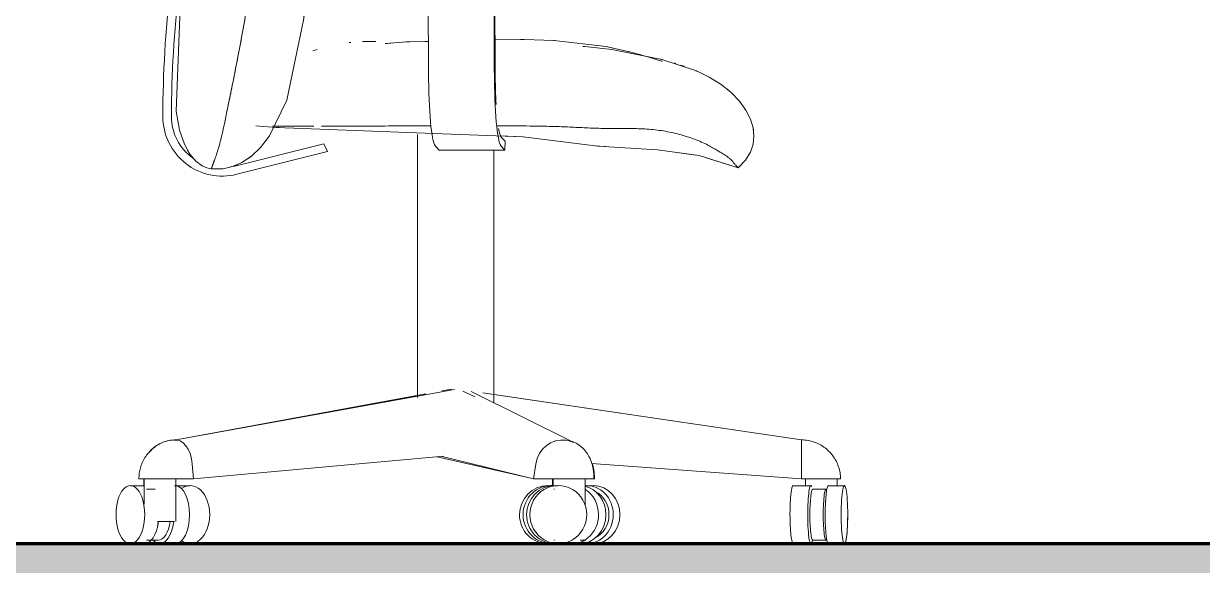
# Model space of a CAD drawing. Header units: millimetres. Extents: x -35190 to 411743, y -233114 to 23872.
# Drawn here: x 12901 to 13960, y -221291 to -220804 of the extents above; entities that cross this region are included whole.
import ezdxf

# ---------------------------------------------------------------- set-up
doc = ezdxf.new("R2010")
doc.units = ezdxf.units.MM
doc.linetypes.add('Centre', pattern=[31.75, 6.35, -4.7625, 15.875, -4.7625])
for name, color, linetype, lineweight in [('A-DETL-GENF', 92, 'Continuous', 18), ('A-DETL-THIN', 151, 'Continuous', 18), ('A-FLOR-LEVL', 51, 'Continuous', 18), ('G-IMPT', 8, 'Continuous', 18), ('I-FURN', 30, 'Continuous', 18)]:
    doc.layers.add(name, color=color, linetype=linetype, lineweight=lineweight)

# ---------------------------------------------------------------- blocks, each defined once
blk = doc.blocks.new('Steelcase Turnstone - A La Carte - Seating - Task Chair - Modified Round Back-554149-Section 2')
at = {"layer": 'G-IMPT', "flags": 128}
for points in [[(9514.7, 1313.2), (9517.3, 1320.5), (9520.9, 1325.7), (9523, 1327.6), (9525.3, 1329.2), (9530.6, 1331.3), (9536.6, 1332), (9543.5, 1331.4), (9551.2, 1329.2), (9559.8, 1325.2), (9577.6, 1312.2), (9596.1, 1291.9), (9616.9, 1260.5), (9635.4, 1221.9), (9635.5, 1221.6)], [(9514.7, 1313.2), (9512.3, 1311.9), (9510.4, 1310.5), (9508.9, 1308.8), (9507.6, 1306.9), (9506.7, 1304.7), (9505.6, 1299.5), (9505.7, 1292.7), (9509.2, 1273.9), (9520.5, 1235.5), (9549.8, 1101.4), (9551.9, 1040.9), (9547.6, 978), (9542.3, 838.8), (9545.4, 821.6), (9549.6, 809.1), (9554.4, 800), (9559.8, 793.8), (9565.6, 789.7), (9569.7, 787.9), (9573.8, 786.9)], [(9635.5, 1221.6), (9649.7, 1177.6), (9658.8, 1129.2), (9663.4, 1071.6), (9663.2, 1001), (9658.6, 936.9)], [(9658.6, 936.9), (9656.9, 921.9), (9641.6, 848.5), (9626, 816.5), (9618, 806.2), (9609.8, 798.3), (9601.4, 792.6), (9593, 788.9), (9584.6, 787), (9573.8, 786.9)]]:
    blk.add_lwpolyline(points, dxfattribs=at)
at = {"layer": 'G-IMPT'}
blk.add_open_spline([(9514.7, 1313.2), (9514.7, 1313.2), (9515.4, 1312.6), (9518.7, 1309.8), (9524.1, 1305.3), (9531.5, 1299), (9540.3, 1291.2), (9550, 1282.2), (9559.9, 1272.3), (9566.3, 1265.2), (9569.3, 1261.6)], degree=3, dxfattribs=at)
for points, knots in [([(9514.7, 1313.2), (9514.7, 1313.2), (9515.4, 1312.6), (9518.7, 1309.8), (9524.1, 1305.3), (9531.5, 1299), (9540.3, 1291.2), (9553.2, 1279.2), (9563.2, 1268.8), (9569.3, 1261.6)], [0.5, 0.5, 0.5, 0.5, 0.5625, 0.625, 0.6875, 0.75, 0.8125, 0.875, 1, 1, 1, 1]), ([(9569.3, 1261.6), (9573.4, 1256.8), (9580.7, 1247.7), (9589.8, 1235.4), (9597.7, 1224.1), (9603.7, 1215.4), (9608.5, 1208.8), (9612, 1203.6), (9615.4, 1197.9), (9617.9, 1192.3), (9619.8, 1187.2), (9621.1, 1183.1), (9622.1, 1179.2), (9622.8, 1176), (9623.3, 1173.4), (9623.8, 1170.6), (9624.4, 1166.6), (9625.1, 1161), (9625.7, 1154), (9626.1, 1147.6), (9626.2, 1142.6), (9626.3, 1138.8), (9626.4, 1135.9), (9626.4, 1133.4), (9626.4, 1131.3), (9626.4, 1129), (9626.4, 1126), (9626.3, 1122.1), (9626.2, 1117.3), (9626, 1110.8), (9625.7, 1102.2), (9624.9, 1088), (9623.1, 1061.6), (9619, 1020.5), (9612, 968.5), (9603.3, 916.6), (9595.9, 877.8), (9590.7, 852.2), (9587.4, 836.3), (9584.9, 824.3), (9583.8, 819.5), (9583.5, 818)], [0, 0, 0, 0, 0.041667, 0.083333, 0.125, 0.166667, 0.1875, 0.208333, 0.229167, 0.25, 0.260417, 0.270833, 0.28125, 0.286458, 0.291667, 0.296875, 0.302083, 0.3125, 0.322917, 0.333333, 0.34375, 0.354167, 0.364583, 0.369792, 0.375, 0.380208, 0.385417, 0.395833, 0.40625, 0.416667, 0.4375, 0.458333, 0.5, 0.583333, 0.666667, 0.75, 0.833333, 0.875, 0.916667, 0.958333, 1, 1, 1, 1]), ([(9569.3, 1261.6), (9573.4, 1256.8), (9580.7, 1247.7), (9589.8, 1235.4), (9597.7, 1224.1), (9603.7, 1215.4), (9608.5, 1208.8), (9612, 1203.6), (9615.4, 1197.9), (9617.9, 1192.3), (9619.8, 1187.2), (9621.1, 1183.1), (9622.1, 1179.2), (9622.8, 1176), (9623.3, 1173.4), (9623.8, 1170.6), (9624.4, 1166.6), (9625.1, 1161), (9625.7, 1154), (9626.1, 1147.6), (9626.2, 1142.6), (9626.3, 1138.8), (9626.4, 1135.9), (9626.4, 1133.4), (9626.4, 1131.3), (9626.4, 1129), (9626.4, 1126), (9626.3, 1122.1), (9626.2, 1117.3), (9626, 1110.8), (9625.7, 1102.2), (9624.9, 1088), (9623.1, 1061.6), (9619, 1020.5), (9609.7, 951.2), (9593.7, 864.7), (9584.8, 824.1), (9583.5, 818)], [0, 0, 0, 0, 0.041667, 0.083333, 0.125, 0.166667, 0.1875, 0.208333, 0.229167, 0.25, 0.260417, 0.270833, 0.28125, 0.286458, 0.291667, 0.296875, 0.302083, 0.3125, 0.322917, 0.333333, 0.34375, 0.354167, 0.364583, 0.369792, 0.375, 0.380208, 0.385417, 0.395833, 0.40625, 0.416667, 0.4375, 0.458333, 0.5, 0.583333, 0.666667, 0.833333, 1, 1, 1, 1]), ([(9583.5, 818), (9583, 815.7), (9581.9, 811.3), (9580.5, 806.2), (9579.3, 802.5), (9578.5, 799.9), (9577.7, 797.5), (9577, 795.7), (9576.5, 794.3), (9576.2, 793.4), (9575.9, 792.6), (9575.7, 792.1), (9575.6, 791.7), (9575.4, 791.3), (9575.3, 790.9), (9575.1, 790.4), (9574.9, 789.8), (9574.6, 789), (9574.3, 788.2), (9574.1, 787.8), (9574.1, 787.6)], [0, 0, 0, 0, 0.0714286, 0.1428571, 0.1785714, 0.2142857, 0.25, 0.2857143, 0.3035714, 0.3214286, 0.3392857, 0.3482143, 0.3571429, 0.3660714, 0.375, 0.3928571, 0.4107143, 0.4285714, 0.4464286, 0.4601482, 0.4601482, 0.4601482, 0.4601482]), ([(9583.5, 818), (9583, 815.7), (9581.9, 811.3), (9580.5, 806.2), (9579.3, 802.5), (9578.5, 799.9), (9577.7, 797.5), (9577, 795.7), (9576.5, 794.3), (9576.2, 793.4), (9575.9, 792.6), (9575.7, 792.1), (9575.6, 791.7), (9575.4, 791.3), (9575.3, 790.9), (9575.1, 790.4), (9574.9, 789.8), (9574.6, 789), (9574.3, 788.2), (9574.1, 787.8), (9574.1, 787.6)], [0, 0, 0, 0, 0.0714286, 0.1428571, 0.1785714, 0.2142857, 0.25, 0.2857143, 0.3035714, 0.3214286, 0.3392857, 0.3482143, 0.3571429, 0.3660714, 0.375, 0.3928571, 0.4107143, 0.4285714, 0.4464286, 0.4601482, 0.4601482, 0.4601482, 0.4601482])]:
    blk.add_open_spline(points, degree=3, knots=knots, dxfattribs=at)
blk = doc.blocks.new('Steelcase Turnstone - A La Carte - Seating - Task Chair - Seat-554147-Section 2')
at = {"layer": 'G-IMPT', "flags": 128}
for points in [[(9768.9, 901.5), (9767.1, 901.5), (9748.8, 901), (9737.7, 900.2), (9732.5, 899.7), (9730.9, 899.6), (9730.2, 899.5), (9730.1, 899.5)], [(9978.8, 883.5), (9978.5, 883.6), (9977.6, 883.9), (9976.3, 884.3), (9971.8, 885.8), (9964.8, 888), (9952.1, 891.6), (9928.6, 896.9), (9881.6, 902.4), (9854.8, 903.2), (9828.9, 902.8)], [(10047.3, 787.8), (10053.9, 794.8), (10058.2, 801.9), (10060.6, 809), (10061.4, 816.3), (10060.6, 823.8), (10058.2, 831.6), (10054.2, 839.6), (10048.4, 847.7), (10040.8, 855.5), (10031.9, 862.7), (10021.6, 869.1), (10009.7, 874.9), (9978.5, 885.3), (9933.8, 894.2), (9909.5, 896.8), (9908.1, 897), (9907.7, 897), (9907.7, 897)], [(10047.3, 787.8), (10012.1, 798.8), (9974.6, 804), (9921, 807.4), (9854, 815.8), (9797.3, 817.8), (9632.2, 824.2), (9613.7, 825.5)]]:
    blk.add_lwpolyline(points, dxfattribs=at)
at = {"layer": 'G-IMPT'}
for points in [[(9697.8, 900.4), (9698.2, 900.5), (9698.7, 900.5), (9699.1, 900.6)], [(9665, 893), (9666.3, 893.5), (9667.6, 893.9), (9669, 894.3)], [(9958.5, 889.9), (9958.8, 889.8), (9959.1, 889.7), (9959.4, 889.7)], [(9990, 882), (9990.3, 881.9), (9990.6, 881.8), (9991, 881.7)], [(9995.7, 880.2), (9996.8, 879.8), (9997.8, 879.4), (9998.9, 879.1)], [(10008.1, 875.5), (10008.5, 875.4), (10009, 875.2), (10009.4, 875)], [(10042.5, 853.9), (10042.9, 853.6), (10043.3, 853.2), (10043.7, 852.8)], [(9664.5, 825.4), (9661.6, 825.4), (9658.9, 825.4), (9656.3, 825.4)], [(9665.9, 825.4), (9665.4, 825.4), (9664.9, 825.4), (9664.5, 825.4)], [(9704.2, 825.4), (9701.9, 825.4), (9697.3, 825.4), (9690.8, 825.4), (9684.5, 825.4), (9678.6, 825.4), (9674.8, 825.4), (9672.9, 825.4)], [(10060.6, 823.8), (10060.8, 822.8), (10060.9, 821.7), (10061.1, 820.7)]]:
    blk.add_open_spline(points, degree=3, dxfattribs=at)
for points, knots in [([(9709.7, 901.3), (9713.4, 901.4), (9717.4, 901.5), (9721.5, 901.4), (9721.8, 901.4)], [0.46333742, 0.46333742, 0.46333742, 0.46333742, 0.5, 0.50329999, 0.50329999, 0.50329999, 0.50329999]), ([(9656.3, 825.4), (9653.8, 825.4), (9648.9, 825.4), (9642, 825.4), (9635.6, 825.4), (9631.3, 825.4), (9629.2, 825.4), (9628.8, 825.4)], [0.0833333, 0.0833333, 0.0833333, 0.0833333, 0.1666667, 0.25, 0.3333333, 0.4166667, 0.4367023, 0.4367023, 0.4367023, 0.4367023]), ([(9771.2, 825.5), (9766.3, 825.5), (9752.1, 825.5), (9729.4, 825.4), (9712.4, 825.4), (9704.2, 825.4)], [0.7706445, 0.7706445, 0.7706445, 0.7706445, 0.8181818, 0.9090909, 1, 1, 1, 1]), ([(10017.4, 809.7), (10013.3, 811.5), (10004.8, 814.9), (9991, 818.9), (9976.4, 821.8), (9961.4, 823), (9946.3, 823.2), (9931.2, 823.1), (9916.3, 823.5), (9901.4, 824.2), (9886.5, 824.9), (9866.6, 825.4), (9847.8, 825.5), (9834.2, 825.5), (9830.3, 825.5)], [0, 0, 0, 0, 0.0454545, 0.0909091, 0.1363636, 0.1818182, 0.2272727, 0.2727273, 0.3181818, 0.3636364, 0.4090909, 0.4545455, 0.5454545, 0.5821661, 0.5821661, 0.5821661, 0.5821661]), ([(10047.3, 787.8), (10047.3, 787.8), (10047.2, 788), (10046.5, 788.7), (10045.1, 790.1), (10043.6, 791.6), (10042.7, 792.9), (10041.9, 794), (10040.8, 795.1), (10039.7, 796.1), (10038.9, 796.8), (10037.8, 797.7), (10035.9, 799), (10032.6, 801.1), (10026.6, 804.6), (10020.8, 807.8), (10017.4, 809.7)], [0.0077766, 0.0077766, 0.0077766, 0.0077766, 0.125, 0.25, 0.375, 0.5, 0.5625, 0.625, 0.6875, 0.71875, 0.75, 0.78125, 0.8125, 0.875, 0.9375, 1, 1, 1, 1])]:
    blk.add_open_spline(points, degree=3, knots=knots, dxfattribs=at)
blk = doc.blocks.new('Steelcase Turnstone - A La Carte - Seating - Task Chair - Modified Round Back-554156-Section 2')
at = {"layer": 'I-FURN'}
for p, q in [((9769, 873.5), (9768.4, 1045.7)), ((9827.5, 1045.7), (9828.1, 873.5)), ((9828.9, 873.8), (9828.3, 1045.7)), ((9759, 817.8), (9759, 581.5)), ((9837.8, 811.8), (9834.1, 815.8)), ((9675, 809.4), (9594.9, 789.4)), ((9678.2, 802.4), (9675, 809.4)), ((9778.6, 803.7), (9774.9, 807.7)), ((9834, 807.7), (9837.7, 803.7)), ((9837.7, 803.7), (9837.8, 811.8)), ((9596.8, 782.1), (9678.2, 802.4)), ((9837.7, 803.7), (9778.6, 803.7)), ((9827.8, 576.4), (9827.8, 803.7)), ((9792.3, 588.7), (9540.4, 543.1)), ((9766.6, 584.7), (9540.6, 543.1)), ((9789.7, 589), (9781, 587.4)), ((9799.8, 587), (9810.9, 581.9)), ((9899.6, 540.8), (9807.2, 586.7)), ((9817.8, 585.6), (10104.1, 543.2)), ((9557.9, 508.2), (9556.7, 521.6)), ((9556.7, 521.6), (9557.9, 508.2)), ((9557.9, 508.2), (9782.4, 528.6)), ((9858.2, 509.5), (9776.7, 528)), ((9781.2, 528.5), (9863.4, 508.2)), ((9865.3, 521.6), (9863.4, 508.2)), ((9863.4, 508.2), (9865.3, 521.6)), ((9915.5, 522.2), (10104, 508.2)), ((10104, 521.6), (10104, 508.2)), ((10104, 508.2), (10104, 521.6)), ((9513.8, 502.1), (9501.1, 502.1)), ((9508.8, 508.2), (9545.8, 508.2)), ((9513.2, 508.2), (9513.2, 502.1)), ((9513.5, 508.2), (9513.5, 485.5)), ((9523.5, 498.9), (9515.6, 498.9)), ((9541.4, 502.1), (9540.8, 502.1)), ((9542, 469.8), (9542, 508.2)), ((9554.8, 502.1), (9543, 502.1)), ((9557.9, 508.2), (9545.8, 508.2)), ((9869.4, 508.2), (9863.4, 508.2)), ((9869.4, 508.2), (9917.6, 508.2)), ((9879.5, 502.1), (9876.3, 502.1)), ((9880.4, 508.2), (9880.4, 502)), ((9881.1, 508.2), (9881.1, 501.5)), ((9882.2, 498.9), (9881.5, 498.9)), ((9885.6, 502.1), (9882.7, 502.1)), ((9910.3, 498.9), (9909.5, 498.9)), ((9909.6, 484.4), (9909.6, 508.2)), ((9917.2, 502.1), (9911.2, 502.1)), ((9917.7, 508.2), (9918.1, 508.2)), ((10112.6, 502.1), (10096.7, 502.1)), ((10117.5, 508.2), (10104, 508.2)), ((10107.8, 508.2), (10107.8, 501.9)), ((10126.2, 498.9), (10114.2, 498.9)), ((10117.5, 508.2), (10139.2, 508.2)), ((10142.7, 502.1), (10128.3, 502.1)), ((10136.3, 502.1), (10136.3, 508.2)), ((9525.5, 469.8), (9540.8, 469.8)), ((9515.6, 453.2), (9526.1, 453.2)), ((9881.5, 453.2), (9882.2, 453.2)), ((9905.3, 453.2), (9910.3, 453.2)), ((10114.2, 453.2), (10126.2, 453.2))]:
    blk.add_line(p, q, dxfattribs=at)
at = {"layer": 'I-FURN', "flags": 128}
for points in [[(9542, 543.2), (9540.4, 543.2), (9538.9, 543.1), (9537.3, 542.9), (9535.8, 542.6), (9534.3, 542.3), (9532.8, 541.9), (9531.3, 541.4), (9529.9, 540.8), (9528.5, 540.2), (9527.2, 539.6), (9525.9, 538.9), (9524.7, 538.1), (9523.5, 537.3), (9522.3, 536.4), (9521.2, 535.5), (9520.1, 534.6), (9519.1, 533.7), (9518.2, 532.7), (9517.3, 531.7), (9516.4, 530.6), (9515.6, 529.5), (9514.9, 528.5), (9514.2, 527.4), (9513.5, 526.2), (9512.9, 525.1), (9512.3, 524), (9511.8, 522.8), (9511.3, 521.7), (9510.9, 520.5), (9510.5, 519.3), (9510.1, 518.1), (9509.8, 516.9), (9509.6, 515.7), (9509.3, 514.5), (9509.1, 513.3), (9509, 512.1), (9508.9, 510.9), (9508.8, 509.7), (9508.8, 508.5), (9508.8, 508.2)], [(9542.2, 543.2), (9540.7, 543.2), (9539.1, 543.1), (9537.6, 542.9), (9536, 542.6), (9534.5, 542.3), (9533, 541.9), (9531.6, 541.4), (9530.1, 540.8), (9528.8, 540.2), (9527.4, 539.6), (9526.1, 538.8), (9525.5, 538.5)], [(9889.3, 543.2), (9892.7, 543), (9895.9, 542.4), (9898.9, 541.4), (9901.6, 540.2), (9903.9, 538.8), (9905.8, 537.4), (9907.5, 536), (9908.9, 534.6), (9910, 533.2), (9911, 531.9), (9911.8, 530.7), (9912.5, 529.6), (9913.1, 528.5), (9913.7, 527.5), (9914.1, 526.5), (9914.5, 525.6), (9914.9, 524.7), (9915.2, 523.8), (9915.5, 522.9), (9915.7, 522.1), (9916, 521.3), (9916.2, 520.5), (9916.3, 519.8), (9916.5, 519), (9916.7, 518.3), (9916.8, 517.5), (9916.9, 516.8), (9917, 516.1), (9917.1, 515.4), (9917.2, 514.7), (9917.3, 514), (9917.4, 513.3), (9917.4, 512.6), (9917.5, 511.8), (9917.5, 511.1), (9917.6, 510.5), (9917.6, 509.8), (9917.6, 509.1), (9917.6, 508.4), (9917.6, 508.2)], [(10139.2, 508.2), (10139.1, 509.6), (10139.1, 511), (10138.9, 512.4), (10138.7, 513.8), (10138.5, 515.1), (10138.2, 516.5), (10137.8, 517.9), (10137.4, 519.2), (10136.9, 520.5), (10136.4, 521.8), (10135.8, 523.1), (10135.2, 524.4), (10134.5, 525.6), (10133.8, 526.8), (10133, 528), (10132.2, 529.1), (10131.4, 530.2), (10130.5, 531.3), (10129.5, 532.3), (10128.5, 533.3), (10127.5, 534.3), (10126.5, 535.2), (10125.4, 536.1), (10124.2, 536.9), (10123.1, 537.7), (10121.9, 538.4), (10120.6, 539.1), (10119.4, 539.7), (10118.1, 540.3), (10116.8, 540.8), (10115.5, 541.3), (10114.2, 541.7), (10112.8, 542.1), (10111.5, 542.4), (10110.1, 542.7), (10108.7, 542.9), (10107.3, 543.1), (10105.9, 543.2), (10104.5, 543.2), (10104.1, 543.2)], [(9523.7, 537.3), (9522.5, 536.4), (9521.4, 535.5), (9520.4, 534.6), (9519.4, 533.6), (9518.4, 532.6), (9517.7, 531.8)], [(9916.1, 522.2), (9916.4, 521.5), (9916.6, 520.7), (9916.8, 519.9), (9916.9, 519.1), (9917.1, 518.4), (9917.2, 517.6), (9917.4, 516.9), (9917.5, 516.2), (9917.6, 515.4), (9917.7, 514.7), (9917.8, 514), (9917.8, 513.3), (9917.9, 512.6), (9917.9, 511.9), (9918, 511.2), (9918, 510.5), (9918, 509.8), (9918.1, 509.1), (9918.1, 508.4), (9918.1, 508.2)]]:
    blk.add_lwpolyline(points, dxfattribs=at)
at = {"layer": 'I-FURN'}
for centre, radius, start, end in [((10538.1, 833), 1007.8, 173.3406, 179.9455), ((10538.1, 833), 1000.1, 173.3406, 179.9455), ((9583.8, 833.9), 53.5, 179.9455, 284), ((9583.8, 833.9), 45.8, 179.9455, 234.5437), ((9583.8, 833.9), 45.8, 278.6374, 284)]:
    blk.add_arc(centre, radius, start, end, dxfattribs=at)
for centre, major_axis, ratio, start_param, end_param in [((9775.6, 875.9), (0, 68.5), 0.096038, 1.605703, 3.036873), ((9834.7, 875.9), (0, 68.5), 0.096038, 1.605703, 3.036873), ((9834.7, 875.9), (0, 60.4), 0.096038, 1.605703, 2.115311), ((9834.7, 875.9), (0, 60.4), 0.096038, 2.63448, 3.036873), ((9542, 517.8), (0, 25.4), 0.585166, 4.861004, 6.412438), ((9542.2, 517.8), (0, 25.4), 0.590398, 6.239236, 6.412505), ((9542, 517.8), (0, 25.4), 0.585166, 5.93559, 6.046609), ((9889.3, 517.8), (0, 25.4), 0.952051, 6.153866, 7.705299), ((9889.3, 517.8), (0, 25.4), 0.952051, 0.252638, 0.284396), ((9889.3, 517.8), (0, 25.4), 0.952051, 5.921299, 6.030621), ((9889.3, 517.8), (0, 25.4), 0.952051, 5.895293, 5.921533), ((10104.1, 517.8), (0, 25.4), 0.003233, 6.153866, 6.537272), ((10104.1, 517.8), (0, 25.4), 0.003233, 0.284396, 0.34856), ((10104.1, 517.8), (0, 25.4), 0.003233, 0.387825, 0.827883), ((9889.3, 517.8), (0, 25.4), 0.952051, 0.853255, 0.891066), ((10104.1, 517.8), (0, 25.4), 0.003233, 0.847935, 1.422114), ((9501.1, 476.1), (0, 26.1), 0.493174, 4.712389, 7.853982), ((9541.4, 476.1), (0, 26.1), 0.493174, 4.712389, 6.246846), ((9543, 476.1), (0, 26.1), 0.674954, 0, 0.054964), ((9554.8, 476.1), (0, 26.1), 0.674954, 4.712389, 6.743023), ((9876.3, 476.1), (0, 26.1), 0.979752, 0, 1.570796), ((9879.5, 476.1), (0, 26.1), 0.979752, 6.220532, 7.853982), ((9882.7, 476.1), (0, 26.1), 0.979752, 0, 1.570796), ((9885.6, 476.1), (0, 26.1), 0.979752, 4.712389, 7.853982), ((9911.2, 476.1), (0, 26.1), 0.910319, 4.712389, 6.352661), ((9904.6, 476.1), (0, 26.1), 0.910319, 4.712389, 6.07385), ((9898, 476.1), (0, 26.1), 0.910319, 4.712389, 5.759587), ((9917.2, 476.1), (0, 26.1), 0.910319, 4.712389, 6.283185), ((10096.7, 476.1), (0, 26.1), 0.112346, 0, 1.570796), ((10112.6, 476.1), (0, 26.1), 0.112346, 6.021386, 7.853982), ((10114.2, 476.1), (0, 22.9), 0.112346, 0, 1.570796), ((10126.2, 476.1), (0, 22.9), 0.112346, 6.046401, 7.853982), ((10128.3, 476.1), (0, 26.1), 0.112346, 0, 1.570796), ((10142.7, 476.1), (0, 26.1), 0.112346, 4.712389, 7.853982), ((9910.3, 476.1), (0, 22.9), 0.910319, 4.712389, 5.86399), ((9501.1, 476.1), (0, 26.1), 0.493174, 1.570796, 4.712389), ((9513.8, 476.1), (0, 26.1), 0.493174, 3.141593, 4.45059), ((9527.5, 476.1), (0, 26.1), 0.493174, 2.648089, 4.45059), ((9515.6, 476.1), (0, 22.9), 0.493174, 4.134614, 4.433184), ((9526.1, 476.1), (0, 22.9), 0.493174, 3.141593, 4.433184), ((9541.4, 476.1), (0, 26.1), 0.493174, 3.141593, 4.712389), ((9554.8, 476.1), (0, 26.1), 0.674954, 2.681755, 4.712389), ((9876.3, 476.1), (0, 26.1), 0.979752, 1.570796, 3.141593), ((9879.5, 476.1), (0, 26.1), 0.979752, 1.570796, 3.204246), ((9882.7, 476.1), (0, 26.1), 0.979752, 1.570796, 3.141593), ((9885.6, 476.1), (0, 26.1), 0.979752, 1.570796, 4.712389), ((9898, 476.1), (0, 26.1), 0.910319, 2.891952, 4.712389), ((9904.6, 476.1), (0, 26.1), 0.910319, 3.141593, 4.712389), ((9911.2, 476.1), (0, 26.1), 0.910319, 3.002187, 4.712389), ((9917.2, 476.1), (0, 26.1), 0.910319, 3.141593, 4.712389), ((9910.3, 476.1), (0, 22.9), 0.910319, 3.560788, 4.712389), ((10096.7, 476.1), (0, 26.1), 0.112346, 1.570796, 3.141593), ((10112.6, 476.1), (0, 26.1), 0.112346, 1.570796, 3.652558), ((10114.2, 476.1), (0, 22.9), 0.112346, 1.570796, 3.141593), ((10126.2, 476.1), (0, 22.9), 0.112346, 1.570796, 3.378377), ((10128.3, 476.1), (0, 26.1), 0.112346, 1.570796, 3.141593), ((10142.7, 476.1), (0, 26.1), 0.112346, 1.570796, 4.712389), ((9520.7, 476.1), (0, 26.1), 0.674954, 2.912515, 3.141593), ((9543, 476.1), (0, 26.1), 0.674954, 3.086629, 3.141593)]:
    blk.add_ellipse(centre, major_axis=major_axis, ratio=ratio, start_param=start_param, end_param=end_param, dxfattribs=at)
for name in ['Steelcase Turnstone - A La Carte - Seating - Task Chair - Modified Round Back-554149-Section 2', 'Steelcase Turnstone - A La Carte - Seating - Task Chair - Seat-554147-Section 2']:
    blk.add_blockref(name, (0, 0))
blk = doc.blocks.new('Steelcase Turnstone - A La Carte - Seating - Task Chair - Modified Round Back-V12-Section 2')
at = {"layer": 'G-IMPT'}
for p, q in [((9549.9, 1099.2), (9551.8, 1041.9)), ((9551.7, 1038.7), (9547.6, 978.5))]:
    blk.add_line(p, q, dxfattribs=at)
at = {"layer": 'G-IMPT', "flags": 128}
for points in [[(9514.7, 1313.2), (9517.3, 1320.5), (9520.9, 1325.7), (9523, 1327.6), (9525.3, 1329.2), (9530.6, 1331.3), (9536.6, 1332), (9543.5, 1331.4), (9551.2, 1329.2), (9559.8, 1325.2), (9561.5, 1323.9)], [(9514.7, 1313.2), (9512.3, 1311.9), (9510.4, 1310.5), (9508.9, 1308.8), (9507.6, 1306.9), (9506.7, 1304.7), (9505.6, 1299.5), (9505.7, 1292.7), (9505.9, 1291.5)], [(9576.4, 1313.1), (9577.6, 1312.2), (9578.3, 1311.5)], [(9594, 1294.3), (9596.1, 1291.9), (9598.3, 1288.6)], [(9508.4, 1278.3), (9509.2, 1273.9), (9510.7, 1269.1)], [(9616.1, 1261.9), (9616.9, 1260.5), (9617.3, 1259.8)], [(9519.3, 1239.5), (9520.5, 1235.5), (9549.7, 1102.1)], [(9657.4, 926.4), (9656.9, 921.9), (9656.7, 921.1)], [(9542.4, 839.6), (9542.3, 838.8), (9542.7, 836.8)], [(9627, 818.5), (9626, 816.5), (9622.3, 811.6)], [(9547.9, 814.2), (9549.6, 809.1), (9549.9, 808.5)], [(9620, 808.7), (9618, 806.2), (9616.7, 804.9)], [(9552.4, 803.7), (9554.4, 800), (9555.1, 799.2)], [(9610.7, 799.1), (9609.8, 798.3), (9606.9, 796.3)], [(9602.1, 793.1), (9601.4, 792.6), (9594, 789.3)]]:
    blk.add_lwpolyline(points, dxfattribs=at)
blk = doc.blocks.new('Steelcase Turnstone - A La Carte - Seating - Task Chair - Seat-V13-Section 2')
at = {"layer": 'G-IMPT'}
for p, q in [((9735, 900), (9734.1, 899.9)), ((10049.5, 846.1), (10048.4, 847.7)), ((10054.2, 839.6), (10053.5, 840.4)), ((9853, 815.8), (9833.9, 816.5)), ((9928, 807), (9927.2, 807)), ((10009.1, 799.2), (9977, 803.7)), ((10047.3, 787.8), (10017.7, 797.1)), ((10057.6, 801), (10058.2, 801.9))]:
    blk.add_line(p, q, dxfattribs=at)
at = {"layer": 'G-IMPT', "flags": 128}
for points in [[(9752.2, 901.1), (9748.8, 901), (9742.7, 900.5)], [(9768.9, 901.5), (9767.1, 901.5), (9765.7, 901.5)], [(9861, 903), (9854.8, 903.2), (9851.6, 903.2)], [(9882.5, 902.3), (9881.6, 902.4), (9878.6, 902.5)], [(9934.7, 895.5), (9928.6, 896.9), (9925.6, 897.2)], [(9955.4, 890.6), (9952.1, 891.6), (9948.6, 892.4)], [(9979.1, 885.1), (9978.5, 885.3), (9977.7, 885.5)], [(10010.8, 874.3), (10009.7, 874.9), (10009.1, 875.1)], [(10024.3, 867.4), (10021.6, 869.1), (10020.9, 869.4)], [(10032.8, 862), (10031.9, 862.7), (10031, 863.3)], [(10042.4, 854), (10040.8, 855.5), (10037, 858.7)], [(10060.7, 822.7), (10060.6, 823.8), (10058.2, 831.6), (10056.7, 834.6)], [(9634.7, 824.1), (9632.2, 824.2), (9630.7, 824.3)], [(10060.1, 807.4), (10060.6, 809), (10061.4, 816.3), (10061.2, 818.2)], [(9922.6, 807.3), (9921, 807.4), (9919.6, 807.6)], [(10047.3, 787.8), (10053.9, 794.8), (10054.7, 796.1)]]:
    blk.add_lwpolyline(points, dxfattribs=at)
at = {"layer": 'G-IMPT'}
for points in [[(9709.7, 901.3), (9711.1, 901.3), (9712.5, 901.4), (9713.9, 901.4)], [(9716, 901.4), (9717.2, 901.4), (9718.3, 901.4), (9719.5, 901.4)]]:
    blk.add_open_spline(points, degree=3, dxfattribs=at)
blk = doc.blocks.new('Steelcase Turnstone - A La Carte - Seating - Task Chair - Modified Round Back-V14-Section 2')
at = {"layer": 'I-FURN'}
for p, q in [((9759, 583.3), (9540.6, 543.1)), ((9827.8, 584.1), (10104.1, 543.2)), ((9591.2, 552.3), (9540.4, 543.1)), ((9917.6, 509.8), (9917.6, 509.1)), ((9513.2, 508.2), (9513.2, 502.1)), ((9542, 501.9), (9542, 508.2)), ((9918, 508.2), (9918.1, 508.2)), ((10138.9, 508.2), (10139.2, 508.2))]:
    blk.add_line(p, q, dxfattribs=at)
at = {"layer": 'I-FURN', "flags": 128}
for points in [[(9542, 543.2), (9540.4, 543.2), (9538.9, 543.1), (9537.3, 542.9), (9535.8, 542.6), (9534.3, 542.3), (9532.8, 541.9), (9531.3, 541.4), (9529.9, 540.8), (9528.5, 540.2), (9527.2, 539.6), (9525.9, 538.9), (9524.7, 538.1), (9523.5, 537.3), (9522.3, 536.4), (9521.2, 535.5), (9520.1, 534.6), (9519.1, 533.7), (9518.2, 532.7), (9517.3, 531.7), (9516.4, 530.6), (9515.6, 529.5), (9514.9, 528.5), (9514.2, 527.4), (9513.5, 526.2), (9512.9, 525.1), (9512.3, 524), (9511.8, 522.8), (9511.3, 521.7), (9510.9, 520.5), (9510.5, 519.3), (9510.1, 518.1), (9509.8, 516.9), (9509.6, 515.7), (9509.3, 514.5), (9509.1, 513.3), (9509, 512.1), (9508.9, 510.9), (9508.8, 509.7), (9508.8, 508.5)], [(9542.2, 543.2), (9540.7, 543.2), (9539.1, 543.1), (9537.6, 542.9), (9536, 542.6), (9534.5, 542.3), (9533, 541.9), (9531.6, 541.4), (9530.1, 540.8), (9528.8, 540.2), (9527.4, 539.6), (9526.1, 538.8), (9525.5, 538.5)], [(10139.2, 508.2), (10139.1, 509.6), (10139.1, 511), (10138.9, 512.4), (10138.7, 513.8), (10138.5, 515.1), (10138.2, 516.5), (10137.8, 517.9), (10137.4, 519.2), (10136.9, 520.5), (10136.4, 521.8), (10135.8, 523.1), (10135.2, 524.4), (10134.5, 525.6), (10133.8, 526.8), (10133, 528), (10132.2, 529.1), (10131.4, 530.2), (10130.5, 531.3), (10129.5, 532.3), (10128.5, 533.3), (10127.5, 534.3), (10126.5, 535.2), (10125.4, 536.1), (10124.2, 536.9), (10123.1, 537.7), (10121.9, 538.4), (10120.6, 539.1), (10119.4, 539.7), (10118.1, 540.3), (10116.8, 540.8), (10115.5, 541.3), (10114.2, 541.7), (10112.8, 542.1), (10111.5, 542.4), (10110.1, 542.7), (10108.7, 542.9), (10107.3, 543.1), (10105.9, 543.2), (10104.5, 543.2), (10104.1, 543.2)], [(9523.7, 537.3), (9522.5, 536.4), (9521.4, 535.5), (9520.4, 534.6), (9519.4, 533.6), (9518.4, 532.6), (9517.7, 531.8)], [(9916.1, 522.2), (9916.4, 521.5), (9916.6, 520.7), (9916.8, 519.9), (9916.9, 519.1), (9917.1, 518.4), (9917.2, 517.6), (9917.4, 516.9), (9917.5, 516.2), (9917.6, 515.4)], [(9917.7, 514.7), (9917.8, 514), (9917.8, 513.3), (9917.9, 512.6), (9917.9, 511.9), (9918, 511.2), (9918, 510.5), (9918, 509.8), (9918.1, 509.1), (9918.1, 508.4), (9918.1, 508.2)]]:
    blk.add_lwpolyline(points, dxfattribs=at)
at = {"layer": 'I-FURN'}
for centre, major_axis, ratio, start_param, end_param in [((9542, 517.8), (0, 25.4), 0.585166, 6.228793, 6.412438), ((9542.2, 517.8), (0, 25.4), 0.590398, 6.239236, 6.412505), ((10104.1, 517.8), (0, 25.4), 0.003233, 6.153866, 6.412438), ((10142.7, 476.1), (0, 26.1), 0.112346, 4.712389, 5.759587), ((10142.7, 476.1), (0, 26.1), 0.112346, 3.141593, 4.712389), ((10112.6, 476.1), (0, 26.1), 0.112346, 3.141593, 3.652558), ((10126.2, 476.1), (0, 22.9), 0.112346, 3.141593, 3.378377)]:
    blk.add_ellipse(centre, major_axis=major_axis, ratio=ratio, start_param=start_param, end_param=end_param, dxfattribs=at)
for name in ['Steelcase Turnstone - A La Carte - Seating - Task Chair - Modified Round Back-V12-Section 2', 'Steelcase Turnstone - A La Carte - Seating - Task Chair - Seat-V13-Section 2']:
    blk.add_blockref(name, (0, 0))

msp = doc.modelspace()

# ---------------------------------------------------------------- hatches: boundary and pattern name
at = {"layer": 'A-DETL-GENF'}
h = msp.add_hatch(dxfattribs=at)
h.set_pattern_fill('FP_7', style=0, pattern_type=2)
h.set_pattern_definition([(50, (6216.13, -214796.49), (127.5292, -11.1576), [13.335, -146.685]), (355, (6216.13, -214796.5), (-24.6697, 133.74), [10.668, -117.348]), (100.451, (6226.76, -214797.42), (102.8597, 122.5818), [11.333, -124.663]), (46.184, (6216.13, -214760.93), (189.7552, -29.4304), [20.003, -220.028]), (96.636, (6231.94, -214763.39), (166.1822, 173.1996), [17, -186.995]), (351.184, (6216.13, -214760.93), (166.184, 173.1976), [16.002, -176.022]), (21, (6233.91, -214769.82), (106.13027, -71.586), [13.335, -146.685]), (326, (6233.91, -214769.82), (43.2619, 128.93175), [10.668, -117.348]), (71.451, (6242.75, -214775.79), (149.392, 57.34505), [11.333, -124.663]), (37.5, (6216.13, -214796.494), (2.16223, 59.18836), [5.867, -110.058, 5.867, -113.259, -117.793]), (37.5, (6216.13, -214796.494), (2.16223, 59.18836), [-235.052, 5.867, -111.925]), (7.5, (6216.13, -214796.494), (46.77386, 70.12615), [5.867, -62.052, 5.867, -107.391, -44.895]), (7.5, (6216.13, -214796.494), (46.77386, 70.12615), [-181.178, 5.867, -39.027]), (327.5, (6176.48, -214796.494), (94.91367, -4.01009), [5.867, -38.583, 5.867, -132.817, -184.023]), (327.5, (6176.48, -214796.494), (94.91367, -4.01009), [-183.134, 5.867, -178.156]), (317.5, (6158.7, -214796.49), (103.69057, 17.79882), [5.867, -51.918, 5.867, -86.233, -130.683]), (317.5, (6158.7, -214796.49), (103.69057, 17.79882), [-149.885, 5.867, -124.816])])
h.paths.add_polyline_path([(-6376.1, -221721.5), (-6376.1, -221306.5), (-4879.2, -221306.5), (-4879.2, -221156.5), (-6676.1, -221156.5), (-6676.1, -221721.5), (-6558.5, -221721.5)])
h.paths.add_polyline_path([(24295.8, -221721.5), (24295.8, -221571.5), (23995.8, -221571.5), (23995.8, -221421.5), (23707.8, -221421.5), (23707.8, -221271.5), (11735.8, -221271.5), (11735.8, -221121.5), (11435.8, -221121.5), (11435.8, -220971.5), (11135.8, -220971.5), (11135.8, -220821.5), (10835.8, -220821.5), (10835.8, -220671.5), (10535.8, -220671.5), (10535.8, -220521.5), (10235.8, -220521.5), (10235.8, -220371.5), (9935.8, -220371.5), (9935.8, -220221.5), (9635.8, -220221.5), (9635.8, -220071.5), (9335.8, -220071.5), (9335.8, -219921.5), (9035.8, -219921.5), (9035.8, -219771.5), (8735.8, -219771.5), (8735.8, -219621.5), (8435.8, -219621.5), (8435.8, -219471.5), (8135.8, -219471.5), (8135.8, -219321.5), (7835.8, -219321.5), (7835.8, -219171.5), (7535.8, -219171.5), (7535.8, -219021.5), (5510.8, -219021.5), (5510.8, -219321.5), (5735.8, -219321.5), (5735.8, -219171.5), (7200.4, -219171.5), (11400.4, -221271.5), (3485.8, -221271.5), (3485.8, -221421.5), (23595.8, -221421.5), (23595.8, -221521.5), (23960.4, -221721.5)])
h.paths.add_polyline_path([(211.3, -221421.5), (285.8, -221421.5), (285.8, -221271.5), (-4864.2, -221271.5), (-4864.2, -221421.5), (-540.9, -221421.5)])
h.paths.add_polyline_path([(-6558.5, -219251.5), (-6376.1, -219251.5), (-6376.1, -218801.5), (-8314.2, -218801.5), (-8314.2, -218951.5), (-6676.1, -218951.5), (-6676.1, -219251.5)])
h.paths.add_polyline_path([(3710.8, -218571.5), (3710.8, -218346.5), (3485.8, -218346.5), (3485.8, -218571.5)])
h.paths.add_polyline_path([(19270.8, -218523.5), (19515.8, -218523.5), (19515.8, -218271.5), (24595.8, -218271.5), (24595.8, -218171.5), (24495.8, -218171.5), (24495.8, -217771.5), (24595.8, -217771.5), (24595.8, -217671.5), (24295.8, -217671.5), (24295.8, -218121.5), (19270.8, -218121.5), (19270.8, -218424.7)])
h.paths.add_polyline_path([(13560.8, -217971.5), (13560.8, -217521.5), (11735.8, -217521.5), (11735.8, -217371.5), (11435.8, -217371.5), (11435.8, -217221.5), (11135.8, -217221.5), (11135.8, -217071.5), (10835.8, -217071.5), (10835.8, -216921.5), (10535.8, -216921.5), (10535.8, -216771.5), (10235.8, -216771.5), (10235.8, -216621.5), (9935.8, -216621.5), (9935.8, -216471.5), (9635.8, -216471.5), (9635.8, -216321.5), (9335.8, -216321.5), (9335.8, -216171.5), (9035.8, -216171.5), (9035.8, -216021.5), (8735.8, -216021.5), (8735.8, -215871.5), (8435.8, -215871.5), (8435.8, -215721.5), (8135.8, -215721.5), (8135.8, -215571.5), (7835.8, -215571.5), (7835.8, -215421.5), (7535.8, -215421.5), (7535.8, -215271.5), (5510.8, -215271.5), (5510.8, -215571.5), (5735.8, -215571.5), (5735.8, -215421.5), (7200.4, -215421.5), (11700.4, -217671.5), (13335.8, -217671.5), (13335.8, -217971.5)])
h.paths.add_polyline_path([(211.3, -217971.5), (285.8, -217971.5), (285.8, -217521.5), (-4864.2, -217521.5), (-4864.2, -217971.5), (-4639.2, -217971.5), (-4639.2, -217671.5), (-3839.2, -217671.5), (-3839.2, -217971.5), (-3614.2, -217971.5), (-3614.2, -217671.5), (-2064.2, -217671.5), (-2064.2, -217971.5), (-1839.2, -217971.5), (-1839.2, -217671.5), (60.8, -217671.5), (60.8, -217971.5)])
h.paths.add_polyline_path([(5510.8, -217971.5), (5735.8, -217971.5), (5735.8, -217521.5), (3485.8, -217521.5), (3485.8, -217971.5), (3710.8, -217971.5), (3710.8, -217671.5), (5510.8, -217671.5), (5510.8, -217942.6)])
h.paths.add_polyline_path([(-6652.6, -217859.7), (-6376.1, -217859.7), (-6376.1, -217559.7), (-4879.2, -217559.7), (-4879.2, -217409.7), (-6676.1, -217409.7), (-6676.1, -217859.7), (-6664.3, -217859.7)])
h.paths.add_polyline_path([(-6676.1, -215496.5), (-6376.1, -215496.5), (-6376.1, -215046.5), (-8314.2, -215046.5), (-8314.2, -215196.5), (-6676.1, -215196.5)])
h.paths.add_polyline_path([(-2045.3, -215421.5), (-1839.2, -215421.5), (-1839.2, -215196.5), (-2064.2, -215196.5), (-2064.2, -215421.5)])
h.paths.add_polyline_path([(3485.8, -214821.5), (3710.8, -214821.5), (3710.8, -214596.5), (3485.8, -214596.5)])
h.paths.add_polyline_path([(5510.8, -214221.5), (5735.8, -214221.5), (5735.8, -213771.5), (3485.8, -213771.5), (3485.8, -214221.5), (3710.8, -214221.5), (3710.8, -213921.5), (5510.8, -213921.5), (5510.8, -214086.3)])
h.paths.add_polyline_path([(13335.8, -214221.5), (13560.8, -214221.5), (13560.8, -213771.5), (10038, -213771.5), (10038, -213921.5), (13335.8, -213921.5), (13335.8, -214086.3)])
h.paths.add_polyline_path([(-4864.2, -214221.5), (-4639.2, -214221.5), (-4639.2, -213921.5), (-3839.2, -213921.5), (-3839.2, -214221.5), (-3614.2, -214221.5), (-3614.2, -213921.5), (-2064.2, -213921.5), (-2064.2, -214221.5), (-1839.2, -214221.5), (-1839.2, -213921.5), (60.8, -213921.5), (60.8, -214221.5), (285.8, -214221.5), (285.8, -213771.5), (-4864.2, -213771.5), (-4864.2, -214206.8)])
h.paths.add_polyline_path([(-2064.2, -211671.5), (-1839.2, -211671.5), (-1839.2, -211446.5), (-2064.2, -211446.5)])
h.paths.add_polyline_path([(3710.8, -211071.5), (3710.8, -210846.5), (3470.6, -210846.5), (3470.6, -211071.5)])
h.paths.add_polyline_path([(19495.8, -211031.5), (19495.8, -210806.5), (19270.8, -210806.5), (19270.8, -211031.5)])

# ---------------------------------------------------------------- linework, layer by layer
at = {"layer": 'A-DETL-THIN', "lineweight": 100}
msp.add_line((23707.8, -221271.5), (11735.8, -221271.5), dxfattribs=at)
at = {"layer": 'A-FLOR-LEVL', "linetype": 'Centre', "lineweight": 9}
msp.add_line((-14214.6, -221271.5), (29477.2, -221271.5), dxfattribs=at)

# ---------------------------------------------------------------- block references
at = {"layer": 'I-FURN'}
for name in ['Steelcase Turnstone - A La Carte - Seating - Task Chair - Modified Round Back-554156-Section 2', 'Steelcase Turnstone - A La Carte - Seating - Task Chair - Modified Round Back-V14-Section 2']:
    msp.add_blockref(name, (3495.5, -221721.5), dxfattribs=at)

doc.saveas('drawing.dxf')
